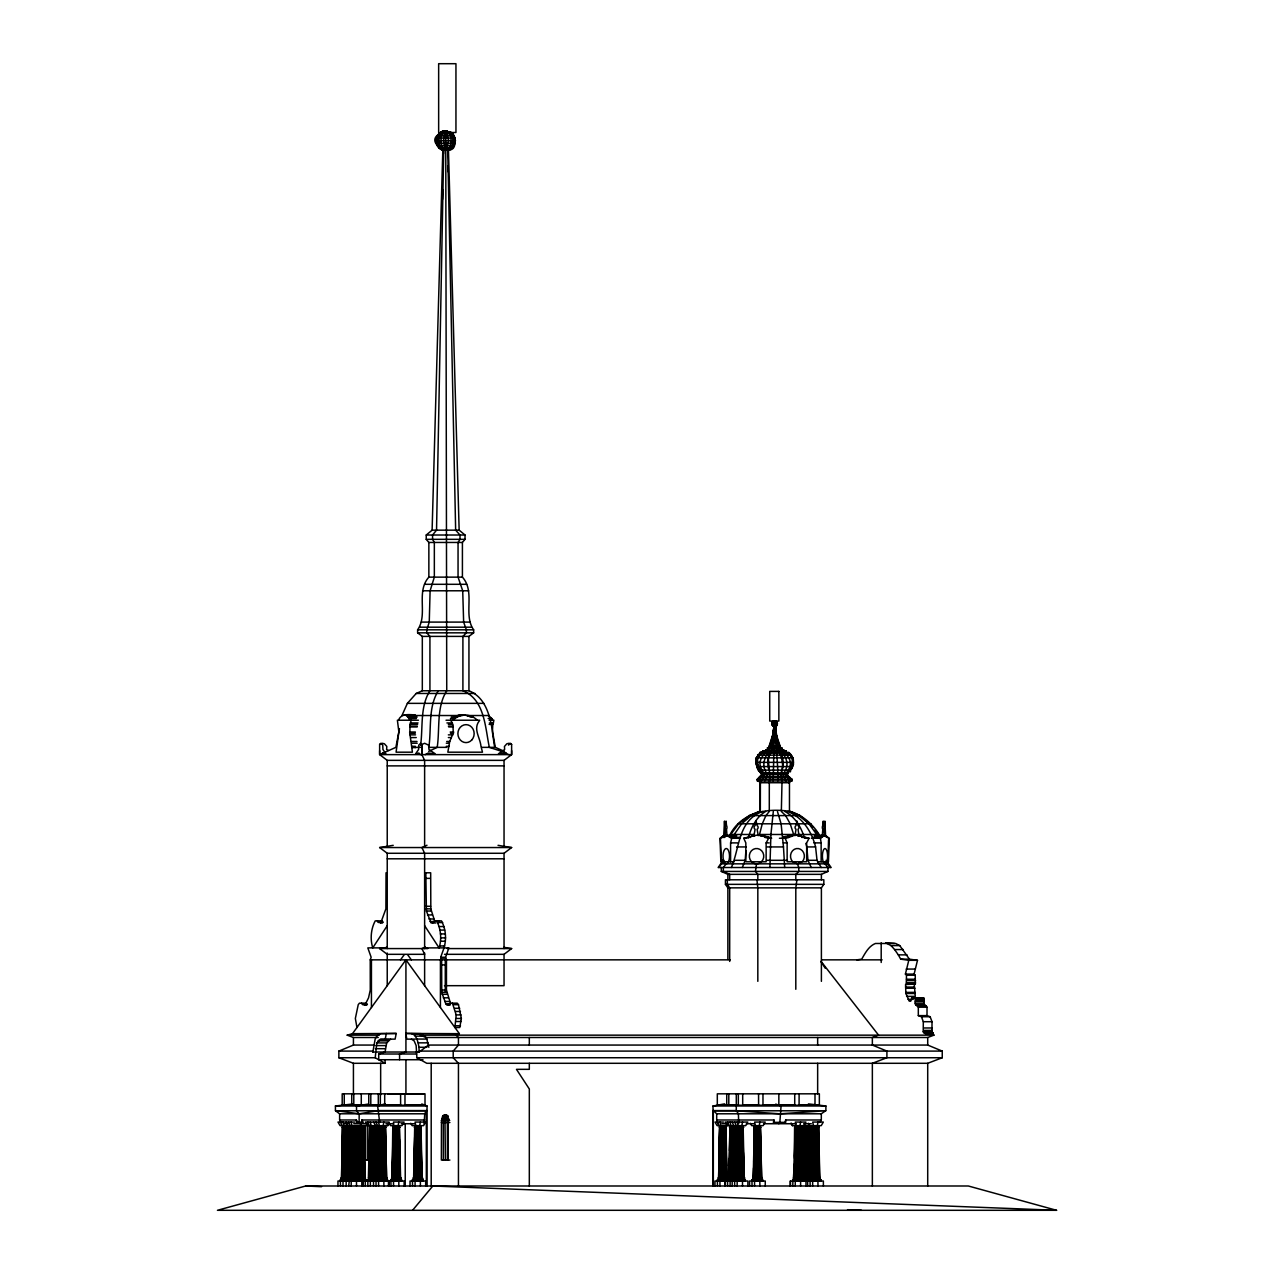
<?xml version="1.0" encoding="UTF-8"?>
<svg xmlns="http://www.w3.org/2000/svg" width="1274" height="1274" viewBox="0 0 1274 1274"><rect width="100%" height="100%" fill="white"/><g stroke="black" fill="none" stroke-linecap="round" stroke-linejoin="round"><path stroke-width="1.5" d="M349.315 1179.214L340.333 1179.835L340.492 1185.998M340.636 1181.014L341.75 1178.498L342.085 1162.143M340.827 1181.014L341.91 1179.214L342.945 1126.917M341.607 1181.014L342.515 1179.214L343.375 1125.659M342.658 1181.014L343.996 1125.659M343.932 1181.014L344.728 1125.659M345.334 1181.014L345.525 1125.659M348.582 1181.014L349.713 1179.214L365.017 1179.214L366.211 1181.014M349.028 1181.014L350.095 1179.214L350.971 1129.608M349.474 1181.014L350.461 1179.214L351.003 1148.75M349.793 1181.014L350.7 1178.498L349.824 1177.447L348.757 1126.917M350.86 1181.014L352.181 1125.659M352.134 1181.014L352.914 1125.659M353.519 1181.014L353.726 1125.659M360.287 1181.014L360.478 1125.659M367.692 1181.014L368.871 1179.214L386.579 1179.214L387.758 1181.014M367.995 1181.014L368.934 1179.214L370.017 1125.659M368.186 1181.014L369.269 1179.214L370.097 1131.519M368.648 1181.014L369.635 1179.214L370.097 1152.572M368.966 1181.014L369.874 1179.214L370.75 1125.659M370.017 1181.014L371.355 1125.659M371.291 1181.014L372.088 1125.659M372.693 1181.014L372.884 1125.659M375.878 1181.014L377.311 1178.498L377.725 1158.321M376.18 1181.014L377.12 1179.214M376.387 1181.014L377.47 1178.498L375.734 1125.659M377.152 1181.014L378.075 1178.498L377.184 1177.447L376.117 1125.659M378.219 1181.014L379.541 1125.659M379.493 1181.014L380.273 1125.659M380.894 1181.014L381.085 1125.659M400.339 1179.214L401.692 1181.014L400.577 1179.214L390.847 1179.835L391.007 1185.998M391.341 1181.014L392.424 1177.447L393.332 1125.659M392.121 1181.014L393.029 1179.214L393.905 1125.659M393.172 1181.014L394.51 1125.659M394.446 1181.014L395.243 1125.659M395.848 1181.014L396.039 1125.659M412.696 1181.014L413.827 1179.214L414.687 1137.268M412.903 1181.014L413.97 1179.214L415.006 1126.917M413.349 1181.014L414.337 1179.214L414.687 1158.321M413.668 1181.014L414.576 1179.214L415.451 1125.659M414.735 1181.014L416.057 1126.917M416.009 1181.014L416.789 1125.659M417.394 1181.014L417.601 1125.659M426.328 1185.998L426.328 1110.594L424.752 1113.794L424.115 1123.732M717.66 1181.014L718.775 1179.214L719.157 1160.232M717.851 1181.014L718.934 1179.214L719.714 1125.659M718.632 1181.014L719.539 1179.214L720.415 1125.659M719.699 1181.014L721.02 1125.659M720.957 1181.014L721.753 1125.659M722.358 1181.014L722.549 1125.659M744.048 1179.214L745.401 1181.014L744.287 1179.214L728.696 1179.214L727.502 1179.835L727.613 1185.998M727.804 1181.014L726.706 1179.214L725.67 1125.659M728.011 1181.014L729.094 1179.214L730.113 1125.659M728.776 1181.014L729.699 1179.214L730.559 1126.917M729.843 1181.014L731.165 1125.659M731.117 1181.014L731.897 1125.659M732.518 1181.014L732.709 1125.659M734.62 1181.014L736.483 1177.447L736.993 1150.661M735.05 1181.014L735.974 1179.214M735.512 1181.014L736.483 1178.498L735.002 1125.659M735.831 1181.014L736.738 1179.214L737.614 1125.659M736.882 1181.014L738.219 1125.659M738.156 1181.014L738.952 1125.659M739.557 1181.014L739.748 1125.659M762.871 1181.014L761.693 1179.214L753.141 1179.214L751.947 1179.835L752.058 1185.998M752.249 1181.014L753.539 1178.498L754.558 1125.659M752.456 1181.014L753.539 1179.214M753.221 1181.014L754.144 1179.214L755.004 1126.917M754.288 1181.014L755.609 1125.659M755.562 1181.014L756.342 1125.659M756.963 1181.014L757.154 1125.659M794.275 1179.214L792.954 1179.835L792.762 1185.998M793.161 1181.014L792.922 1179.835M793.925 1181.014L794.833 1178.498L795.709 1125.659M794.992 1181.014L796.314 1125.659M796.266 1181.014L797.046 1125.659M797.651 1181.014L797.858 1125.659M804.276 1181.014L805.2 1179.214L806.06 1125.659M805.343 1181.014L806.665 1125.659M806.617 1181.014L807.398 1125.659M808.019 1181.014L808.21 1125.659M810.36 1181.014L811.474 1179.214L812.175 1144.912M810.551 1181.014L811.634 1179.214L812.669 1125.659C812.939 1129.353 803.289 1129.433 805.327 1125.659L804.674 1165.965M811.331 1181.014L812.239 1179.214L812.923 1125.659M812.382 1181.014L813.72 1125.659M813.656 1181.014L814.452 1125.659M815.057 1181.014L815.249 1125.659M445.741 150.268L445.741 131.047M773.191 780.962L774.576 721.052M906.228 984.499L906.515 975.215L905.4 974.1L908.776 960.309L917.487 960.309L914.111 974.1L915.226 975.215L915.369 984.054L905.559 984.499L905.878 993.497L909.254 1001.125L910.687 1001.221L911.834 998.052L923.937 998.147L923.921 1003.785L927.01 1007.193L927.01 1015.617L930.131 1016.732L932.027 1021.716L931.931 1031.733L933.938 1035.157L927.711 1037.498L425.946 1037.498L420.404 1035.157L421.28 1033.676L405.753 1033.453L406.868 1039.138L415.356 1039.138M358.567 1137.65L358.631 1133.669M378.951 1151.585L379.015 1147.603M394.144 1135.66L393.491 1122.06L404.113 1122.06L402.011 1125.659L390.592 1125.659L389.191 1123.27M415.77 1131.678L416.057 1125.659M730.575 1151.585L730.639 1147.603M774.496 730.113L774.289 725.75M813.338 1137.65L813.449 1129.688M357.612 1179.835L358.344 1125.659M795.406 1156.394L795.613 1144.912M342.658 1156.394L343.2 1125.659M357.946 1139.179L358.153 1125.659M378.33 1150.661L378.76 1125.659M393.029 1164.054L392.774 1179.214L391.803 1179.835M393.57 1135.341L393.714 1125.659M415.197 1131.519L415.276 1125.659M443.734 149.902L436.536 530.159L432.571 535.016L432.571 539.332L434.338 542.453L434.338 577.138L430.102 590.786L429.258 622.094L426.774 629.818L426.774 632.828L429.927 636.395L429.927 690.763C419.815 706.72 423.143 727.55 420.563 745.497M446.059 145.634L446.107 143.245M719.762 1152.572L720.224 1125.659M729.954 1150.661L730.559 1125.659M754.176 1162.143L755.004 1125.659M794.944 1158.321L795.533 1125.659M795.183 1156.394L795.629 1133.43M805.168 1165.965L805.805 1131.519M812 1179.835L812.175 1167.876M812.716 1139.179L812.923 1126.917M370.304 1125.659L369.269 1178.498M442.508 199.413L442.715 189.507M443.463 153.867L443.543 149.902M737.168 1125.659L736.133 1178.498M820.982 1181.014L820.902 1179.835L792.651 1179.835L794.275 1178.498L795.215 1125.659M342.212 1156.394L342.945 1125.659M346.162 1122.06L348.694 1127.41L349.315 1177.447C351.369 1179.708 339.139 1179.565 341.559 1177.447L342.642 1125.659M341.559 1178.498L342.26 1127.41L349.315 1127.41L342.642 1127.697M363.838 1125.659L365.017 1177.447C367.788 1179.772 346.974 1179.756 349.761 1177.447L350.876 1125.659M357.532 1139.179L356.943 1125.659L357.07 1139.179M357.389 1139.179L356.943 1126.917M385.433 1125.659L386.579 1178.498L368.377 1178.131L369.635 1127.41L376.674 1127.41L370.017 1127.697M377.884 1150.661L378.489 1125.659M378.203 1127.697L385.831 1127.41L377.868 1127.41L377.072 1178.498L378.251 1125.659M378.999 1143.001L378.888 1148.75L379.031 1133.43M393.013 1143.001L392.265 1178.498M393.172 1135.341L393.332 1126.917M393.204 1125.659L392.089 1177.447C389.733 1179.676 402.903 1179.644 400.577 1177.447L399.272 1125.659M392.089 1178.498L392.774 1127.41L399.829 1127.41L393.156 1127.697M414.814 1131.519L414.751 1125.659M414.719 1125.659L413.636 1177.447C411.295 1179.676 424.465 1179.644 422.14 1177.447L420.961 1125.659M719.316 1152.572L719.714 1126.917L718.6 1177.447C716.243 1179.676 729.413 1179.644 727.088 1177.447L725.925 1125.659M717.453 1185.998L717.358 1179.835L718.6 1179.214L719.683 1125.659M729.349 1158.321L728.935 1178.498M729.508 1150.661L729.875 1127.697M730.002 1125.659L728.744 1177.447C725.941 1179.756 747.074 1179.772 744.287 1177.447L743.108 1125.659M737.009 1129.608L736.133 1179.214L735.05 1179.835M729.827 1127.697L736.882 1127.697L735.799 1178.498L736.882 1127.697L729.827 1126.917M753.587 1167.876L753.38 1178.498L752.026 1179.835M753.698 1162.143L754.447 1126.917M794.323 1165.965L794.1 1178.498L794.275 1177.447M794.498 1158.321L794.976 1125.659M794.036 1178.498L794.594 1127.41L801.84 1127.41L794.976 1127.697M794.355 1164.054L793.399 1178.131M794.578 1156.394L795.263 1126.917M804.515 1173.625L804.595 1179.214L802.158 1179.214M812.302 1139.179L812.557 1126.917M432.109 530.159L459.15 530.159L465.026 535.016L465.026 539.332L462.414 542.453L462.414 577.138C475.696 591.932 462.908 614.578 473.641 629.818L473.641 632.828L468.943 636.395L422.315 636.395L417.617 632.828L417.617 629.818C428.351 614.578 415.563 591.932 428.86 577.138L428.86 542.453L426.233 539.332L426.233 535.016L432.109 530.159L442.811 149.902M754.335 834.486L730.098 834.486C741.787 812.175 767.474 807.716 790.39 811.474C802.572 815.169 812.43 823.88 819.166 834.486L759.511 834.486L762.282 823.8L765.897 815.599L769.289 811.474L769.305 782.73C770.595 774.64 768.349 766.47 768.429 757.855C772.394 749.542 774.942 740.385 774.082 730.942L774.481 726.483M774.305 730.113L774.385 721.052L773.477 723.027M757.011 764.225L756.199 762.871L757.138 761.358M411.391 1039.138L414.146 1040.874L416.152 1045.588L416.885 1057.739L426.774 1063.296L927.711 1063.296L942.25 1057.739L942.25 1051.098L927.711 1045.062L428.446 1045.062L419.21 1052.021L372.868 1052.021L375.161 1039.058L376.786 1036.144L380.687 1033.676L396.23 1033.453L395.115 1039.138L380.687 1039.138L376.817 1042.912L375.209 1057.739L385.082 1063.296L385.082 1059.729M390.577 1039.138L386.691 1042.912L385.082 1052.021L378.728 1054.012L378.728 1059.729L422.984 1059.729M449.897 1160.073L441.361 1160.073L441.473 1120.467L443.049 1115.626L446.617 1114.83M424.624 925.688L439.1 947.888C441.855 939.193 440.931 928.857 436.632 920.879M443.957 947.888C446.696 939.193 445.789 928.857 441.473 920.879L434.53 920.879L432.634 922.965M773.716 736.452L773.923 732.964M448.416 1005.059L450.327 1003.164L457.27 1003.164L458.481 1004.676L461.363 1018.467L459.755 1027.513L454.898 1027.513L456.188 1014.916L452.413 1003.164M770.611 745.8L773.812 732.152L773.796 725.75M773.222 736.452L774.258 726.483L773.35 725.75M769.91 867.514L770.913 834.486L773.318 811.474M742.296 867.514L745.194 860.3L745.911 850.761M769.002 748.236L773.732 732.152L774.21 726.483L773.031 723.759L774.162 721.052L772.633 722.358L772.633 725.161M768.095 747.774L768.779 748.236L772.092 739.955L774.194 726.483L773 725.75M768.509 748.236L771.98 739.955L774.178 726.483L773 730.942L776.28 732.964L777.331 739.955L780.755 748.236M731.356 867.514C739.828 848.118 737.805 820.472 762.569 811.474M774.799 725.75C775.022 744.303 778.478 762.521 777.729 780.962M435.867 922.965L431.122 922.965L426.408 911.037L425.819 872.786M430.007 921.548L434.848 921.548L430.819 908.84L430.676 872.786L424.624 872.786M775.325 726.483L777.283 723.759L775.325 721.052L777.411 723.759L775.293 726.483C779.417 724.349 774.242 717.565 777.347 724.492C775.42 729.986 768.397 722.947 773.907 721.052C770.706 723.329 775.277 729.604 771.869 723.759C775.595 717.612 769.416 724.858 773.955 726.483L772.092 723.759L773.955 721.052M777.092 724.492L777.092 723.027M450.152 1005.059L446.919 1005.059L445.789 1003.785L441.759 992.335L441.616 959.848L440.708 957.252L444.037 947.888M445.789 1003.785L450.646 1003.785L446.441 990.009L446.473 959.848L445.566 957.252L448.894 947.888L424.624 947.888M438.622 133.627L452.636 133.627C466.284 168.025 410.976 139.407 447.524 131.047M923.22 1031.733C923.666 1035.125 936.056 1035.125 931.931 1031.733L923.22 1031.733L923.316 1021.716L921.421 1016.732L918.315 1015.617L918.315 1007.193L915.21 1003.785L915.226 998.147L911.834 998.052M761.072 776.423L788.208 776.423L791.998 779.322L791.998 780.962L757.266 780.962L757.266 779.322L761.932 774.353C753.698 766.661 754.479 753.221 766.486 750.322L782.889 750.322L788.112 753.189L761.167 753.189C751.978 757.393 756.565 768.97 762.075 774.353L757.489 779.322L757.489 780.962M774.942 721.052L775.468 732.152L780.835 748.236L768.445 748.236L773.637 732.152M411.12 720.224L410.276 724.38M489.105 724.38L493.038 724.38L493.882 720.224L489.073 720.224M446.027 720.224L479.725 720.224L477.941 722.947C474.071 730.543 480.155 738.012 480.983 746.325L482.48 752.186L447.827 752.186L449.738 741.468L453.719 732.009L450.216 732.009M383.171 1125.659L383.84 1122.06M398.125 1125.659L398.81 1122.06M419.687 1125.659L420.356 1122.06M741.834 1125.659L742.519 1122.06M759.24 1125.659L759.909 1122.06M799.945 1125.659L800.613 1122.06M817.335 1125.659L818.019 1122.06M399.447 728.632L395.88 747.36L381.436 753.81M385.226 1039.138L386.341 1033.453M508.501 745.131L510.396 743.283L511.622 744.446L511.622 754.622L504.042 760.355L387.232 760.355L379.636 754.622L379.636 744.446L380.878 743.283L382.757 745.131L382.933 749.51L385.847 753.762L382.598 753.045L381.133 754.622M828.53 839.805L827.909 861.781M409.862 732.009L410.021 724.38L417.617 724.38M748.3 838.053C750.975 827.734 756.183 817.112 765.61 811.474M730.591 861.781L730.591 842.894L731.738 838.26L740.401 838.26M772.888 723.027L774.226 721.052M792.524 762.362L791.393 766.789L786.647 774.353L791.043 779.322L789.466 782.73L789.466 811.474L798.909 815.599L808.974 823.8L816.682 834.486M713.329 1185.998L713.329 1110.594L716.689 1113.794L716.689 1119.989L773.987 1119.989L773.35 1122.362L785.708 1122.362L785.708 1119.989L821.316 1119.989L821.316 1113.794L825.886 1110.594L825.886 1105.991L808.385 1103.889M778.828 1123.732L779.21 1122.362M785.071 1122.362L785.708 1119.989M790.485 770.133C793.431 765.77 795.024 759.447 791.122 755.148L759.67 755.148L769.082 748.236L767.346 747.774L767.585 749.032M756.517 863.836L755.45 871.432L757.823 874.346L757.823 879.793M758.444 756.262L756.931 757.871M788.956 780.962L788.956 779.322L785.118 774.353C802.094 754.988 772.41 752.377 775.993 732.964L775.054 726.483L776.79 723.759L775.436 721.323M771.789 750.227L772.538 748.236M767.601 747.774L767.712 748.825M421.981 754.622L421.981 744.446L424.608 743.283L428.59 745.131L428.956 749.51L435.151 753.762L428.239 753.045L425.166 754.622M824.214 835.553L824.835 821.077L825.6 835.521M776.63 725.161L776.63 722.358M761.836 776.423L761.884 772.84M781.663 748.825L781.599 747.774M437.237 135.681C434.084 141.048 437.078 148.692 443.145 150.268C434.052 147.864 434.068 133.372 443.209 131.047L437.237 135.681L454.229 135.681M725.097 835.553L725.591 829.294A2.15 0.924 -90 0 1 725.591 825.552L726.053 821.077L726.514 825.552A2.15 0.924 -90 0 1 726.514 829.294L727.008 835.521M511.622 750.625L511.622 754.622L379.636 754.622L379.636 750.625M444.387 1114.83L443.336 1122.537L443.336 1160.073M775.309 725.75L775.213 732.152C774.401 749.813 787.651 758.428 780.436 776.423L782.061 779.322L781.344 811.474L785.628 815.599L790.183 823.8L793.67 834.486M401.947 715.526L407.377 703.359L416.2 693.47L422.315 690.763L468.943 690.763C490.904 699.617 491.207 727.741 495.379 747.36L504.408 751.389M787.252 752.982L785.883 752.281L786.249 751.039L784.991 751.66M778.573 744.35L775.548 732.152L775.77 725.75M379.684 1122.474L377.63 1105.991L385.178 1103.81M791.393 766.566L789.593 770.133L758.794 770.133M445.104 131.047L443.543 140.666L445.104 150.268M787.969 772.84L787.189 774.353L788.033 776.423L791.791 779.322L791.791 780.962M787.125 835.903L797.11 835.203L809.07 838.26L806.665 842.894L806.665 861.781L787.141 861.781L787.141 842.894L785.134 838.26L779.417 838.26M788.208 776.423L787.348 774.353L788.144 772.84L761.135 772.84M790.278 770.133C793.192 765.754 794.769 759.447 790.915 755.148M791.887 758.078L790.198 755.148C781.042 751.533 776.089 742.774 776.137 732.964L775.404 730.113C776.041 728.314 775.914 720.192 776.153 721.769M364.937 1005.059L368.552 997.829L370.272 990.009L370.24 959.848L371.148 957.252L367.82 947.888L387.232 947.888M723.855 860.3L718.855 867.514M765.18 835.903L756.199 835.203L743.745 838.26L745.831 842.894L745.831 861.781L766.136 861.781L766.136 842.894L768.636 838.26L771.662 838.26M775.643 732.152L776.296 730.942L773.859 730.113M398.523 720.224C400.944 713.106 409.448 714.698 415.26 714.889M826.062 860.3L831.126 867.514L718.154 867.514L723.218 860.3M350.318 1178.131L351.576 1125.659M377.677 1178.131L378.935 1125.659M361.083 1123.27L359.555 1127.41L358.886 1181.014L357.867 1179.214L357.341 1152.572L357.898 1127.697L350.844 1126.917M367.852 1123.27L366.45 1125.659L340.078 1125.659L337.976 1122.06L354.713 1122.06M387.041 1125.659L389.159 1122.06L365.335 1122.06L367.453 1125.659L387.997 1125.659L389.414 1123.27M803.814 1125.659L805.932 1122.06L795.31 1122.06L796.059 1125.659M759.75 755.148C755.912 759.479 757.68 765.658 760.323 770.133M342.26 1177.447L342.26 1178.498M377.821 1177.447L377.821 1178.498M719.3 1177.447L719.3 1178.498M729.445 1177.447L729.445 1178.498M769.512 771.041C766.056 765.037 768.811 750.036 771.598 750.227M757.377 757.855L759.065 755.148L766.837 750.322M758.874 769.958L759.495 769.273L757.982 768.397L756.899 764.225M759.208 769.607L759.463 771.534M819.739 1122.474L821.316 1119.989M931.899 1035.157L932.966 1033.501M387.232 925.688L372.756 947.888C370.017 939.193 370.925 928.857 375.241 920.879L382.184 920.879L383.171 922.328L378.314 922.328L377.327 920.879M794.435 1177.447L794.435 1178.498M438.399 922.328L439.387 920.879M777.283 748.236L778.207 750.227M438.001 135.681L443.368 131.047M734.206 834.486L741.627 823.8L751.294 815.599L760.323 811.474L760.387 782.73L758.874 779.322L763.094 774.353L758.476 766.566M821.396 981.33L821.396 887.851L823.832 884.347L823.832 879.793L725.447 879.793L725.447 884.347L727.868 887.851L727.868 959.449M400.514 959.848L404.033 954.974M378.267 1037.498L353.424 1037.498L347.197 1035.157L352.484 1033.676L405.928 959.848L459.373 1033.676L456.203 1035.157L458.449 1037.498L458.449 1045.062L453.21 1051.098L453.21 1057.739L458.449 1063.296L458.449 1185.998M357.612 1125.659L357.118 1127.697L350.844 1127.697M378.378 1126.917L376.674 1178.498L377.645 1179.835M811.602 1127.697L811.825 1137.268L812.382 1126.917C830.521 1128.175 805.407 1126.614 805.614 1127.697L804.595 1178.498M760.371 1125.659L761.693 1177.447C764.018 1179.676 750.689 1179.628 753.189 1177.447L754.447 1125.659M446.394 150.268L448.639 140.666L446.394 131.047M787.173 752.982C789.546 751.692 791.457 755.004 791.95 757.011L792.332 758.205C794.562 758.492 792.173 762.378 793.575 763.986L791.902 768.604L790.453 769.48L790.485 771.757L788.845 771.248M349.713 1177.447L348.678 1185.998M412.553 1185.998L412.394 1179.835L413.636 1179.214L413.588 1177.447L422.14 1177.447M727.804 1179.835L728.935 1179.214L728.696 1177.447L744.287 1177.447L744.239 1179.214L745.401 1179.835L717.358 1179.835L729.445 1179.214M753.189 1178.498L753.141 1177.447L761.693 1177.447L762.808 1179.835L751.947 1179.835M818.609 1125.659L819.787 1177.447C822.51 1179.772 801.473 1179.772 804.197 1177.447L805.375 1126.917M810.503 1125.659L811.235 1178.498M730.655 834.486L738.729 823.8L749.239 815.599L759.081 811.474M350.509 1127.41L364.268 1127.41L356.943 1127.697L358.01 1178.498L359.141 1181.014M753.937 1127.41L760.928 1127.41M726.196 863.836L723.361 867.514L723.361 871.432L729.683 874.346L729.683 879.793M380.735 922.965L385.895 908.84L386.038 872.786L387.232 872.786M438.336 690.763C427.921 707.277 431.583 728.824 428.828 747.36L446.871 747.36M412.569 1210.3L432.81 1185.998L1056.56 1210.3L968.336 1185.998L305.664 1185.998L217.44 1210.3L1056.56 1210.3M379.636 744.446L382.264 743.283L384.43 743.793L386.818 746.468L386.611 749.51L388.506 750.466M766.996 750.227L767.824 749.032M788.893 782.73L790.406 780.962M384.923 1167.494L384.445 1125.659M762.855 752.775L762.935 751.039L764.304 751.66M760.005 777.427L758.237 779.322L759.814 782.73L759.814 811.474L750.354 815.599M758.062 756.804L760.052 752.281L762.425 752.775L762.951 750.816L764.973 751.66M788.526 753.842L791.011 754.718M755.912 762.441L757.361 768.397L758.81 769.273L758.285 770.515L760.196 771.534M776.153 725.75L775.197 726.483M734.063 861.781L720.861 861.781L719.969 838.26L724.444 835.203L734.764 835.203M811.363 838.26L820.392 838.26L824.867 835.203L829.342 838.26L828.45 861.781L817.526 861.781M801.012 1127.41L801.091 1160.232M357.261 1178.498L357.261 1177.447M743.283 1178.498L743.283 1177.447M801.075 1125.659L801.633 1179.214L802.509 1179.835M444.467 131.047C439.801 135.92 439.801 145.411 444.467 150.268M792.874 763.763L791.759 764.432M421.376 1178.498L420.452 1125.659M736.499 1178.498L735.56 1125.659M801.84 1178.498L801.84 1177.447M452.987 720.224C459.404 713.488 470.886 713.488 477.32 720.224M764.862 751.66L766.2 750.227M366.148 1181.014L364.778 1179.214L363.711 1125.659M801.457 1125.659L801.999 1179.214L804.435 1179.214M743.172 821.459L747.488 817.956M737.248 1179.214L734.62 1179.835M764.511 751.66C767.426 747.233 765.754 752.297 761.167 753.189M386.484 1179.835L385.576 1179.214L384.302 1126.917L385.385 1179.214L386.5 1181.014M801.442 1127.41L802.397 1179.214L803.576 1181.014M385.226 1178.498L385.226 1177.447M386.181 1178.498L385.385 1139.179M400.179 1178.498L399.383 1139.179M422.809 1181.014L421.742 1179.214L421.057 1144.912M743.889 1178.498L743.379 1152.572M801.999 1178.498L801.999 1177.447M442.97 132.05L444.26 131.047M447.015 150.268C452.461 145.857 452.461 135.474 447.015 131.047M421.901 1178.498L420.707 1125.659M726.849 1178.498L726.849 1177.447M819.548 1178.498L818.609 1126.917M348.933 1125.659L349.952 1178.498M358.249 1178.498L357.787 1125.659M376.292 1125.659L377.2 1167.876M801.41 1126.917L803.034 1178.131L793.845 1178.498L802.588 1179.214M393.22 845.331L379.636 847.544L387.232 853.277L504.042 853.277L511.622 847.544L498.038 845.331M444.483 954.322L504.042 954.322L511.622 948.573L503.867 947.315M364.268 1127.41L357.612 1127.697M414.719 1126.917L421.344 1127.41L414.719 1127.697M719.683 1126.917L726.291 1127.41L719.683 1127.697M736.882 1125.659C734.015 1129.99 753.507 1125.595 736.882 1127.697M358.201 1178.498L357.118 1127.697M364.969 1178.498L364.969 1177.447M392.026 1177.447L400.577 1177.447L401.692 1179.835L390.847 1179.835M422.076 1177.447L423.318 1179.835L412.394 1179.835L422.14 1179.214M727.04 1178.498L727.04 1177.447M801.649 1150.661L801.219 1126.917L802.333 1178.498L801.999 1167.876M819.739 1178.498L819.739 1177.447L804.197 1177.447L803.082 1179.835L820.982 1179.835L819.787 1178.498L820.679 1181.014M780.214 748.236L781.663 747.774M793.925 1179.835L794.833 1179.214M764.814 751.851L767.139 750.322M341.289 1179.835L342.26 1179.214M376.849 1179.835L377.821 1179.214M718.313 1179.835L719.3 1179.214M752.918 1179.835L753.889 1179.214M793.606 1179.835L794.594 1179.214M803.974 1179.835L804.945 1179.214M811.012 1179.835L811.984 1179.214L811.235 1177.447M443.925 131.047C437.253 134.773 437.253 146.558 443.925 150.268M447.349 150.268L448.958 149.281M788.877 753.428L788.686 752.281L786.838 752.998L786.313 751.039L785.437 751.867L763.874 751.851M760.084 771.534L761.024 771.041M391.341 1179.835L392.424 1179.214M793.161 1179.835L794.435 1179.214M441.967 132.05L443.75 131.047M447.524 150.268C454.213 147.131 454.659 136.652 449.292 132.05M340.636 1179.835L341.75 1179.214M367.995 1179.835L369.11 1179.214M376.18 1179.835L377.311 1179.214M763.476 750.816L763.046 751.835M348.582 1179.835L349.713 1178.498M390.911 1179.835L392.026 1178.498M727.581 1179.835L728.696 1178.498M810.121 1179.835L811.299 1179.214M792.651 1179.835L794.036 1179.214M811.235 1179.214L810.057 1179.835L810.153 1185.998M386.149 947.888L387.232 947.346M443.495 131.047C435.31 133.913 435.31 147.418 443.495 150.268M447.779 150.268L449.802 149.281M428.701 751.389L437.205 747.36C439.976 728.839 436.281 707.245 446.744 690.763L445.773 149.902M447.907 150.268C455.551 147.864 456.633 136.27 450.041 132.05M426.981 845.235L421.901 847.544L424.624 853.277L424.624 948.573M425.293 947.044L421.901 948.573L424.624 954.322L387.232 954.322L379.636 948.573L387.407 947.315M721.307 867.514L721.307 871.432L727.868 874.346L821.396 874.346L827.973 871.432L827.973 867.514L825.011 863.836M385.082 1063.296L353.424 1063.296L338.868 1057.739L338.868 1051.098L353.424 1045.062L374.046 1045.062M757.043 757.871L757.027 762.298M785.787 836.397L783.112 837.384L788.829 837.384L792.842 835.903M821.204 835.903L823.211 835.203L828.848 838.26M785.134 838.26L788.829 837.384M914.27 984.499L915.289 996.379L906.578 996.379M713.01 1185.998L713.01 1105.991L724.699 1103.857M790.947 754.718L791.616 757.982L792.874 758.444M367.931 1104.112L356.529 1105.991L356.529 1110.769L359.141 1113.794L359.141 1122.362M426.233 1110.785L377.55 1110.785L359.141 1113.794L335.428 1110.594L335.428 1105.991L353.057 1103.953M797.444 863.836L802.349 861.59A7.66 6.927 -90 0 0 802.349 850.745A7.66 6.927 -90 0 0 792.539 850.745A7.66 6.927 -90 0 0 792.539 861.59L797.444 863.836L798.782 867.514L798.782 871.432L795.804 874.346L795.804 879.793M856.861 959.848L861.702 959.163C865.173 953.191 868.661 946.168 875.445 943.477L894.428 943.477M396.23 1033.453L352.484 1033.676M440.693 132.05L450.582 132.05M446.346 132.512L455.949 132.512L455.949 63.7L438.654 63.7L438.654 132.512M436.058 138.086L455.216 138.086M435.708 140.666L455.551 140.666M436.058 143.245L455.216 143.245M437.046 145.634L454.229 145.634M438.622 147.704L452.636 147.704M440.693 149.281L450.582 149.281M426.233 535.016L465.026 535.016M426.233 539.332L465.026 539.332M428.86 542.453L462.414 542.453M428.86 577.138L462.414 577.138M424.608 584.304L466.65 584.304M422.57 590.786L468.689 590.786M421.328 622.094L469.947 622.094M419.703 627.19L471.571 627.19M417.617 629.818L473.641 629.818M417.617 632.828L473.641 632.828M416.2 693.47L475.059 693.47M407.377 703.359L483.881 703.359M459.102 714.889L465.153 714.889M404.256 714.889L414.719 715.367M457.876 715.367L462.414 715.367M413.222 715.526L458.481 715.526M466.109 715.526L489.312 715.526M405.546 715.367L415.961 716.036M453.719 716.036L459.771 716.036M467.51 716.036L470.536 716.036M406.788 716.036L407.967 717.087L417.139 717.087M451.219 717.087L457.27 717.087M470.01 717.087L473.036 717.087M407.967 717.087L409.034 718.504L416.375 718.504M450.455 718.504L454.993 718.504M488.133 718.504L491.796 718.504L492.735 720.224M418.461 720.224L397.392 720.224L398.873 732.009L396.087 752.186L412.41 752.186L409.639 732.009L415.372 732.009M773.238 721.323L776.041 721.323M772.649 721.769L776.614 721.769M772.203 722.358L777.06 722.358M410.276 722.947L418.047 722.947M446.919 722.947L452.366 722.947L452.366 724.38M489.359 722.947L493.452 722.947M771.933 723.027L777.347 723.027M771.837 723.759L777.443 723.759M448.368 724.38L452.907 724.38L453.241 732.009M771.933 724.492L777.347 724.492M772.203 725.161L777.06 725.161M772.649 725.75L776.614 725.75M410.021 726.196L417.362 726.196M448.368 726.196L452.907 726.196M773.238 726.196L776.041 726.196M409.862 726.944L417.203 726.944M448.703 726.944L453.241 726.944M772.984 730.942L776.296 730.942M772.984 732.964L776.28 732.964M409.734 733.267L415.244 733.267M450.47 733.267L453.496 733.267M410.037 734.859L415.531 734.859M448.352 734.859L452.891 734.859M410.738 737.566L416.248 737.566M448.352 737.566L451.378 737.566M771.948 739.955L777.331 739.955M411.502 741.468L417.012 741.468M446.712 741.468L449.738 741.468M411.709 743.22L417.219 743.22M446.298 743.22L449.324 743.22M769.767 745.8L779.513 745.8M411.709 746.325L415.372 746.325M446.298 746.325L449.324 746.325M414.767 747.36L420.436 747.36M481.62 747.36L495.379 747.36M412.171 747.583L415.85 747.583M759.017 754.606L757.632 754.718L757.839 756.262L755.689 758.444L756.533 760.021M758.157 755.148L759.065 755.148M756.358 757.855L792.906 757.855M755.689 762.362L793.575 762.362M387.232 765.881L504.042 765.881M756.883 766.566L792.38 766.566M789.1 771.534L789.912 771.534M761.932 774.353L787.348 774.353M759.129 777.427L790.135 777.427M757.266 779.322L791.998 779.322M759.814 782.73L789.466 782.73M748.921 815.599L800.343 815.599M738.267 823.8L810.997 823.8M815.838 835.203L824.867 835.203M722.852 835.903L736.77 835.903M751.756 835.903L754.781 835.903M797.556 835.903L801.378 835.903M814.245 835.903L826.46 835.903M721.339 837.384L724.954 837.384M721.403 861.781L720.463 838.26L726.1 835.203L730.002 837.384L740.401 837.384M747.583 837.384L750.609 837.384M760.626 835.903L769.353 837.384L766.566 836.397M801.569 837.384L805.391 837.384M812.748 837.384L821.762 837.384M743.745 838.26L746.771 838.26M805.264 838.26L809.07 838.26M730.591 842.894L737.535 842.894M766.136 842.894L769.162 842.894M783.335 842.894L787.141 842.894M813.927 842.894L821.141 842.894L821.141 861.781M736.579 846.939L746.198 846.939M766.852 846.939L783.478 846.939L784.688 867.514M805.869 843.388L806.824 846.939L815.583 846.939L817.016 860.3L821.189 867.514M379.636 847.544L511.622 847.544M387.232 858.803L504.042 858.803M735.225 860.3L745.194 860.3M766.582 860.3L787.459 860.3M806.824 846.939L807.955 860.3L817.016 860.3M721.291 863.836L827.989 863.836M721.307 871.432L827.973 871.432M425.182 878.375L430.039 878.375M725.447 884.347L823.832 884.347M727.868 887.851L821.396 887.851M425.787 906.276L430.644 906.276M425.962 908.84L430.819 908.84M426.408 911.037L431.249 911.037M427.507 914.939L432.364 914.939M428.94 918.984L433.797 918.984M437.826 922.551L442.683 922.551M382.471 922.965L378.314 922.328M439.084 926.564L443.941 926.564M439.833 930.084L444.674 930.084M440.406 933.922L445.247 933.922M440.724 937.871L445.566 937.871M440.517 941.231L445.374 941.231M886.959 943.477L891.036 945.595L899.747 945.595L909.413 959.163L917.487 960.309M439.833 945.961L444.69 945.961M379.636 948.573L427.746 948.573M447.254 948.573L511.622 948.573M891.036 945.595L894.603 949.56L903.314 949.56M894.603 949.56L898.313 954.863L907.024 954.863M440.708 957.252L445.566 957.252M440.708 958.144L445.566 958.144M898.313 954.863L900.702 959.163L909.413 959.163M370.24 959.848L730.305 959.848M821.794 959.848L882.118 959.848M440.963 964.88L445.82 964.88M906.18 969.068L914.891 969.068M905.4 974.1L914.111 974.1M906.515 975.215L915.226 975.215M906.467 979.244L915.178 979.244M906.865 980.614L915.576 980.614M906.817 982.764L915.528 982.764M906.658 984.054L915.369 984.054M444.483 985.678L504.042 985.678L504.042 954.322M905.559 987.079L914.27 987.079M906.244 988.242L914.955 988.242M441.584 990.009L446.441 990.009M441.759 992.335L446.617 992.335M905.878 992.414L914.955 992.335M905.878 993.497L914.589 993.497M442.189 994.309L447.047 994.309M443.304 997.829L448.161 997.829M915.226 998.147L923.937 998.147M908.012 999.357L913.235 999.357M915.576 999.214L924.287 999.214M915.576 1000.647L924.287 1000.647M444.737 1001.46L449.595 1001.46M915.21 1001.937L923.921 1001.937M915.21 1003.785L923.921 1003.785M361.529 1003.164L362.517 1004.469L367.374 1004.469L366.386 1003.164L359.443 1003.164L358.233 1004.676L355.35 1018.467L356.959 1027.513M453.624 1004.676L458.481 1004.676M366.673 1005.059L362.517 1004.469M915.735 1005.138L924.446 1005.138M916.898 1005.664L925.609 1005.664M917.726 1006.11L926.421 1006.11M918.315 1007.193L927.01 1007.193M454.882 1008.291L459.739 1008.291M455.614 1011.46L460.471 1011.46M456.188 1014.916L461.045 1014.916M918.315 1015.617L927.01 1015.617M921.421 1016.732L930.131 1016.732M456.506 1018.467L461.363 1018.467M456.315 1021.509L461.172 1021.509M923.316 1021.716L932.027 1021.716M455.63 1025.761L460.487 1025.761M923.634 1027.975L932.345 1027.975M923.634 1030.411L932.345 1030.411M924.335 1032.991L933.046 1032.991M405.753 1033.453L459.373 1033.676M411.391 1033.676L423.302 1034.313M347.197 1035.157L379.015 1035.157M420.404 1035.157L933.938 1035.157M413.413 1034.313L415.308 1036.144L423.207 1036.144M415.308 1036.144L416.917 1039.058L426.806 1039.058L428.828 1047.276M379.27 1039.584L389.159 1039.584M377.948 1040.874L387.837 1040.874M376.817 1042.912L386.691 1042.912M416.917 1039.058L418.159 1042.849L428.048 1042.849M375.941 1045.588L385.831 1045.588M418.159 1042.849L418.939 1047.276L426.854 1047.276M375.384 1048.693L385.274 1048.693M338.868 1051.098L372.868 1051.098L372.868 1052.021M419.21 1051.098L942.25 1051.098M378.728 1054.012L416.63 1054.012M338.868 1057.739L375.209 1057.739M416.885 1057.739L942.25 1057.739M387.694 1094.159L424.162 1094.159M344.251 1104.749L351.72 1104.749M353.79 1104.749L368.759 1104.749M370.814 1104.749L378.298 1104.749M384.7 1104.749L400.593 1104.749M404.973 1104.749L425.006 1104.749L425.006 1093.825L342.196 1093.825L342.196 1105.211L344.251 1105.211L344.251 1093.825M726.737 1104.749L717.31 1104.749L717.31 1093.825L819.357 1093.825L819.357 1105.211L814.994 1105.211L814.994 1093.825M728.808 1104.749L736.292 1104.749M742.694 1104.749L758.571 1104.749M762.967 1104.749L794.721 1104.749M799.117 1104.749L814.994 1104.749M335.428 1105.991L427.029 1105.991L427.029 1185.998M713.01 1105.991L825.886 1105.991M377.63 1110.594L427.029 1110.594M713.01 1110.594L736.276 1110.594L738.394 1113.794L738.729 1123.732M713.536 1110.785L825.695 1110.785L779.847 1113.794L736.468 1110.785M377.55 1110.785L335.524 1110.785L339.617 1113.794L424.752 1113.794M716.689 1113.794L821.316 1113.794M443.049 1115.626L448.018 1115.626M442.349 1116.9L448.384 1116.9M441.807 1118.556L447.078 1118.556L447.349 1120.467L447.445 1160.073M339.617 1113.794L339.617 1119.989L356.37 1119.989L357.739 1122.362M361.896 1122.362L361.896 1119.989L424.752 1119.989M441.473 1120.467L449.722 1120.467M723.552 1122.06L715.001 1122.06L717.119 1125.659L745.72 1125.659L747.822 1122.06L725.161 1122.06L727.263 1125.659M441.361 1122.537L449.897 1122.537M344.298 1123.732L348.073 1123.732M353.742 1123.732L367.023 1123.732M385.911 1123.732L393.555 1123.732M401.199 1123.732L414.576 1123.732M721.785 1123.732L727.438 1123.732M746.357 1123.732L754.001 1123.732M763.556 1123.732L796.027 1123.732M803.671 1123.732L811.299 1123.732M342.26 1127.41L349.315 1127.41M369.635 1127.41L376.674 1127.41M377.821 1127.41L385.831 1127.41M392.774 1127.41L399.829 1127.41M414.337 1127.41L421.376 1127.41M719.3 1127.41L726.339 1127.41M729.445 1127.41L743.538 1127.41M794.594 1127.41L801.84 1127.41M804.945 1127.41L819.039 1127.41M370.495 1160.073L363.711 1160.073L364.412 1178.131M341.512 1177.447L365.017 1177.447M368.871 1177.447L386.579 1177.447L386.516 1179.214L387.694 1179.835L367.692 1179.835M718.536 1177.447L727.088 1177.447M793.845 1177.447L802.588 1177.447L801.075 1126.917M341.002 1178.131L365.527 1178.131M368.377 1178.131L387.073 1178.131M391.516 1178.131L401.087 1178.131M413.079 1178.131L422.634 1178.131M718.042 1178.131L727.597 1178.131M728.187 1178.131L744.796 1178.131M752.631 1178.131L762.186 1178.131M793.336 1178.131L803.098 1178.131M803.687 1178.131L820.297 1178.131M340.333 1179.835L366.211 1179.835M452.366 722.947L450.566 720.224M305.664 1185.998L321.542 1186.699M847.544 1209.695L861.431 1210.3M900.702 959.163L908.776 960.309M764.814 837.384L768.636 838.26M506.065 752.807L489.343 747.36C485.171 727.741 484.884 699.601 462.908 690.763L462.908 636.395L466.38 632.828L466.38 629.818L463.64 622.094L462.717 590.786L458.051 577.138L458.051 542.453L459.994 539.332L459.994 535.016L455.646 530.159L447.715 149.902M775.707 1104.112L781.073 1105.991L779.847 1122.362M421.758 1103.953L427.029 1105.991M790.198 811.474L800.024 815.599L812.86 826.858M724.444 835.203L726.037 835.903M443.368 150.268L438.001 145.634M787.937 753.189L782.698 749.845L785.055 751.23M787.619 811.474C802.588 817.207 811.872 831.906 815.583 846.939M730.002 837.384L731.738 838.26M424.624 947.346L425.707 947.888M508.437 754.622L505.364 753.045L498.452 753.762L504.647 749.51L504.44 746.468L506.829 743.793L508.995 743.283L511.622 744.446M899.747 945.595L895.67 943.477L885.717 942.824M802.397 1179.214L803.783 1179.835M386.802 1179.835L385.624 1179.214L386.802 1181.014L385.831 1179.214L384.891 1125.659M358.249 1179.214L359.443 1179.835M728.218 1179.835L727.088 1178.498M422.076 1179.214L423.318 1181.014M364.969 1179.214L366.132 1179.835M358.201 1179.214L359.443 1181.014M488.292 715.367L491.796 718.504M761.454 1179.214L762.569 1181.014M726.849 1179.214L727.98 1179.835M421.901 1179.214L423.016 1181.014M386.341 1179.214L387.455 1181.014M441.967 149.281L443.75 150.268M762.378 1179.835L761.295 1179.214L761.215 1173.625M385.226 1179.214L386.309 1179.835M364.619 1179.214L365.702 1181.014M762.123 752.982L760.578 752.281L760.849 753.842L758.906 754.606M801.633 1179.214L802.811 1179.835M736.499 1179.214L737.471 1179.835M385.847 1181.014L384.875 1179.214L383.936 1125.659M784.848 811.474C795.008 816.73 801.362 827.336 804.451 838.053M819.692 1179.835L818.784 1179.214L818.561 1164.054M743.283 1179.214L744.191 1179.835M421.137 1179.214L422.044 1179.835M400.482 1179.835L399.574 1179.214L399.415 1167.876M357.261 1179.214L358.169 1179.835M790.183 755.355L780.468 748.443L781.902 747.981L781.663 749.494L782.523 750.45L783.844 749.781L784.752 751.867M811.299 1178.498L811.602 1125.659M445.932 1114.83L447.97 1116.9M444.26 150.268L441.855 147.704M450.47 132.05C457.812 136.063 456.299 148.294 448.129 150.268L453.831 145.634L454.77 138.086M376.69 1179.835L375.177 1125.659M445.629 1114.83L447.684 1118.556L448.145 1122.537L448.145 1160.073M420.356 754.622L418.907 753.045L415.658 753.762L418.573 749.51L418.748 745.131L420.627 743.283L421.853 744.446L421.853 754.622L424.624 760.355L424.624 847.321M781.36 749.271L782.252 750.227M827.32 863.836L830.425 867.514M445.454 1114.83L447.078 1118.556M781.073 771.041C785.421 765.085 781.918 749.94 778.462 750.227M821.077 961.408L878.582 1035.157L872.356 1037.498L872.356 1045.062L886.911 1051.098L886.911 1057.739L872.356 1063.296L872.356 1185.998M815.153 829.915L818.625 834.486M339.617 1119.989L341.464 1122.474M385.624 1177.447L385.624 1178.498L385.369 1165.965M350.573 1178.131L351.13 1125.659M761.581 752.408L763.301 752.042M452.318 133.627L453.831 135.681M811.315 1125.659L811.522 1137.268M760.371 1126.917L761.629 1179.214M742.981 1125.659L743.108 1139.179M407.823 954.974L411.343 959.848M811.315 1126.917L812.016 1154.483M742.869 1126.917L743.889 1179.214L744.971 1181.014M725.67 1126.917L726.467 1165.965M420.707 1126.917L420.786 1131.519M376.005 1126.917L376.164 1135.341M365.081 1178.131L363.711 1133.43M820.918 961.52L825.218 968.208M801.219 1127.41L800.709 1125.659M356.561 1126.917L357.5 1177.447M775.898 732.964L774.942 726.483L775.404 732.152C772.171 749.653 796.314 757.186 782.873 774.353L785.883 780.962M808.401 1123.27L809.977 1127.41L810.805 1181.014M791.202 1123.27L792.619 1125.659M791.011 1123.27L792.412 1125.659L821.22 1125.659L823.322 1122.06L812.701 1122.06L813.465 1125.659M750.306 1123.27L751.708 1125.659L763.11 1125.659L765.228 1122.06L754.606 1122.06L755.355 1125.659M732.2 1122.06L734.477 1127.41L735.305 1181.014M410.754 1123.27L412.155 1125.659L423.557 1125.659L425.675 1122.06L415.053 1122.06L415.802 1125.659M373.537 1122.06L375.639 1125.659L375.687 1135.341M361.896 1119.989L363.265 1122.362L356.37 1122.362L356.37 1119.989M360.494 1122.362L361.29 1123.732M425.182 1036.144L426.806 1039.058M811.235 867.514L807.955 860.3M409.034 718.504L409.989 720.224M757.871 766.566L759.67 770.133M779.067 745.8L780.261 748.236M775.579 732.964L774.767 721.052M723.011 862.801L722.485 861.59A7.66 2.596 -90 0 1 722.071 859.998M777.443 811.474L781.105 823.8L783.478 846.939M824.214 832.878L823.721 829.294A2.15 0.924 -90 0 0 823.721 825.552L823.259 821.077L822.797 825.552A2.15 0.924 -90 0 0 822.797 829.294L822.303 835.521M734.7 1122.06L736.133 1125.659M727.661 1122.06L729.094 1125.659M717.501 1122.06L718.934 1125.659M376.037 1122.06L377.47 1125.659M367.836 1122.06L369.269 1125.659M348.662 1122.06L350.111 1125.659M340.477 1122.06L341.91 1125.659M716.689 1119.989L718.026 1123.732M725.24 832.878L724.476 821.077L723.712 835.521M791.313 756.804L791.68 757.982M757.425 764.432L758.11 766.725M448.687 1118.556L449.133 1120.467M737.2 1122.06L737.964 1125.659M730.161 1122.06L730.91 1125.659M720.001 1122.06L720.766 1125.659M378.537 1122.06L379.286 1125.659M370.336 1122.06L371.1 1125.659M351.178 1122.06L351.927 1125.659M342.977 1122.06L343.741 1125.659M444.929 1114.83L445.406 1160.073M820.392 838.26L821.141 842.894M791.887 757.855L792.508 762.569M445.884 132.05L445.996 133.627M418.939 1047.276L419.21 1052.021M774.974 730.113L774.831 726.483L774.767 730.113M448.448 149.902L459.15 530.159M736.197 1131.519L736.372 1139.179M385.433 1127.697L386.579 1177.447M818.561 1137.268L819.389 1179.214L820.472 1181.014M760.897 1158.321L760.26 1125.659M737.009 1177.447L735.926 1125.659M385.035 1167.876L384.191 1125.659M349.347 1162.143L348.63 1125.659M811.984 1177.447L811.06 1125.659M800.9 1127.697L801.521 1160.232M447.827 165.747L447.938 171.687M810.901 1129.608L811.044 1137.268M759.957 1135.341L760.355 1158.321M742.615 1139.179L742.423 1125.659L743.538 1179.214L744.51 1181.014M725.559 1146.823L725.893 1165.965M420.324 1131.519L420.261 1125.659M421.073 1173.625L422.363 1181.014M384.111 1148.75L384.445 1167.876M356.593 1139.179L356.561 1125.659M348.423 1141.09L348.789 1162.143M800.709 1151.585L800.82 1159.531M820.01 1181.014L819.039 1179.214L818.099 1125.659M819.055 1181.014L817.542 1125.659M803.512 1179.835L803.512 1181.014M803.273 1179.835L803.273 1181.014M802.62 1179.835L802.62 1181.014M801.649 1181.014L800.152 1125.659M800.454 1181.014L799.451 1125.659M761.916 1181.014L760.928 1179.214L760.005 1125.659M760.944 1181.014L759.447 1125.659M743.554 1181.014L742.041 1125.659M742.344 1181.014L741.357 1125.659M727.327 1181.014L726.339 1179.214L725.4 1125.659M726.355 1181.014L724.858 1125.659M421.391 1181.014L419.894 1125.659M420.197 1181.014L419.194 1125.659M401.262 1181.014L400.179 1179.214L399.447 1125.659M400.8 1181.014L399.829 1179.214L398.889 1125.659M399.845 1181.014L398.332 1125.659M398.635 1181.014L397.647 1125.659M387.264 1181.014L386.181 1179.214L385.258 1125.659M384.891 1181.014L383.378 1125.659M383.681 1181.014L382.694 1125.659M375.48 1181.014L374.492 1125.659M364.284 1181.014L362.787 1125.659M363.074 1181.014L362.087 1125.659M358.488 1181.014L357.468 1178.498L358.297 1177.447L358.95 1125.659M357.516 1181.014L356.019 1125.659M356.322 1181.014L355.319 1125.659M349.331 1181.014L347.818 1125.659M348.12 1181.014L347.133 1125.659M927.711 1037.498L927.711 1045.062M927.711 1063.296L927.711 1185.998M881.194 942.824L881.194 962.475M823.37 1185.998L823.37 1181.014L790.262 1181.014L790.262 1185.998M821.396 874.346L821.396 879.793M818.004 1185.998L816.857 1125.659M817.653 1037.498L817.653 1045.062M817.653 1063.296L817.653 1093.872M816.491 1181.014L816.077 1125.659M812.653 1181.014L812.653 1185.998M809.436 1181.014L809.022 1125.659M807.652 1181.014L807.652 1185.998M805.964 1181.014L805.964 1185.998M802.954 1126.471L802.954 1180.058M802.62 1126.471L802.62 1180.058M800.613 1181.014L800.613 1185.998M799.117 1093.825L799.085 1105.211L794.721 1105.211L794.721 1093.825M799.053 835.521L797.986 829.294A2.15 1.959 -90 0 0 797.986 825.552L797.014 821.077L796.043 825.552A2.15 1.959 -90 0 0 796.043 829.294L794.976 835.553M799.085 1181.014L798.671 1125.659M796.919 879.793L795.804 887.851L795.804 989.293M795.263 1181.014L795.263 1185.998M790.469 1181.014L790.469 1185.998M778.844 1093.825L778.844 1104.749M773.987 1119.989L773.987 1122.362M765.26 1185.998L765.26 1181.014L749.558 1181.014L749.558 1185.998M764.687 780.962L767.362 774.353C755.832 758.476 776.63 748.332 774.066 732.152L774.369 726.483L773.366 732.964C776.853 751.899 749.048 755.466 764.894 774.353L761.326 780.962M762.967 1093.825L762.967 1105.211L758.603 1105.211L758.571 1093.825M759.909 1185.998L758.747 1125.659M758.221 835.521L757.106 829.294A2.15 2.022 -90 0 0 757.106 825.552L756.103 821.077L755.084 825.552A2.15 2.022 -90 0 0 755.084 829.294L753.969 835.553M758.38 1181.014L757.966 1125.659M757.823 981.33L757.823 887.851L756.947 879.793M754.558 1181.014L754.558 1185.998M747.87 1185.998L747.87 1181.014L714.969 1181.014L714.969 1185.998M742.694 1093.825L742.694 1105.211L736.292 1105.211L736.292 1093.825M742.503 1181.014L742.503 1185.998M740.99 1181.014L740.576 1125.659M738.331 1093.825L738.331 1105.211M737.152 1181.014L737.152 1185.998M736.276 1105.991L736.276 1110.594M734.652 1181.014L734.652 1185.998M733.935 1181.014L733.521 1125.659M732.168 1181.014L732.168 1185.998M730.113 1181.014L730.113 1185.998M729.683 961.44L729.683 887.851L727.343 884.347L727.343 879.793M728.808 1093.825L728.792 1105.211L726.737 1105.211L726.737 1093.825M727.868 874.346L727.868 879.793M725.32 1181.014L725.32 1185.998M725.113 1185.998L724.158 1125.659M723.791 1181.014L723.377 1125.659M719.953 1181.014L719.953 1185.998M529.315 1037.498L529.315 1045.062M529.315 1063.296L529.315 1069.332L516.464 1069.332L529.315 1088.983L529.315 1185.998M504.042 760.355L504.042 847.321M504.042 853.277L504.042 948.573M494.471 746.325L492.401 732.009L492.783 724.38M468.943 636.395L468.943 690.763M445.279 959.848L445.279 991.618M440.422 959.848L440.422 1007.495M431.201 1063.296L431.201 1185.998M425.675 1185.998L425.675 1181.014L410.037 1181.014L410.037 1185.998M424.624 953.016L424.624 985.678M422.315 636.395L422.315 690.763M420.388 1181.014L420.388 1185.998M418.827 1181.014L418.413 1125.659M415.085 1181.014L415.085 1185.998M405.928 959.848L405.928 1052.021L399.574 1054.012L399.574 1059.729M405.928 1059.729L405.928 1094.159M405.228 1123.732L405.228 1185.998M404.973 1093.825L404.973 1105.211L400.609 1105.211L400.593 1093.825M404.129 1185.998L404.129 1181.014L337.96 1181.014L337.96 1185.998M398.826 1181.014L398.826 1185.998M397.281 1181.014L396.867 1125.659M393.523 1181.014L393.523 1185.998M389.175 1181.014L389.175 1185.998M388.474 1181.014L388.474 1185.998M387.232 760.355L387.232 847.321M387.232 853.277L387.232 948.573M387.232 953.016L387.232 985.678M384.7 1093.825L384.7 1105.211L378.298 1105.211L378.298 1093.825M383.872 1181.014L383.872 1185.998M382.311 1181.014L381.897 1125.659M380.655 1063.296L380.655 1094.955M380.353 1093.825L380.353 1105.211M378.569 1181.014L378.569 1185.998M376.037 1181.014L376.037 1185.998M374.126 1181.014L373.712 1125.659M373.521 1181.014L373.521 1185.998M371.435 959.848L371.435 1007.495M370.814 1093.825L370.798 1105.211L368.759 1105.211L368.759 1093.825M370.368 1181.014L370.368 1185.998M369.81 1126.487L369.81 1160.073M367.772 1126.487L367.772 1160.073M367.852 1181.014L367.852 1185.998M365.702 1126.487L365.702 1160.073M365.32 1185.998L365.24 1179.835L364.268 1179.214L363.329 1125.659M363.265 1181.014L363.265 1185.998M361.8 1181.014L361.8 1185.998M361.72 1181.014L361.306 1125.659M361.275 1093.825L361.275 1104.749M356.497 1181.014L356.497 1185.998M354.952 1181.014L354.538 1125.659M353.79 1093.825L353.79 1105.211L351.735 1105.211L351.735 1093.825M353.424 1037.498L353.424 1045.062M353.424 1063.296L353.424 1094.955M351.21 1181.014L351.21 1185.998M346.767 1181.014L346.353 1125.659M346.162 1181.014L346.162 1185.998M343.009 1181.014L343.009 1185.998M826.826 861.59L826.285 862.801A7.66 2.596 -90 0 1 823.705 862.801L823.163 861.59A7.66 2.596 -90 0 1 823.163 850.745A7.66 2.596 -90 0 1 826.826 850.745A7.66 2.596 -90 0 1 826.826 861.59M728.569 861.59L727.884 862.801A7.66 3.265 -90 0 1 724.619 862.801L723.951 861.59A7.66 3.265 -90 0 1 723.951 850.745A7.66 3.265 -90 0 1 728.569 850.745A7.66 3.265 -90 0 1 728.569 861.59M761.645 861.59L760.148 862.801A7.66 7.214 -90 0 1 752.95 862.801L751.453 861.59A7.66 7.214 -90 0 1 751.453 850.745A7.66 7.214 -90 0 1 761.645 850.745A7.66 7.214 -90 0 1 761.645 861.59M778.86 691.4L769.735 691.4L769.735 721.052L778.86 721.052L778.86 691.4M786.886 753.189L782.125 750.322L786.87 753.189M471.762 740.003A8.982 8.138 -90 0 0 468.115 724.954A8.982 8.138 -90 0 0 458.162 735.958A8.982 8.138 -90 0 0 471.762 740.003"/></g></svg>
